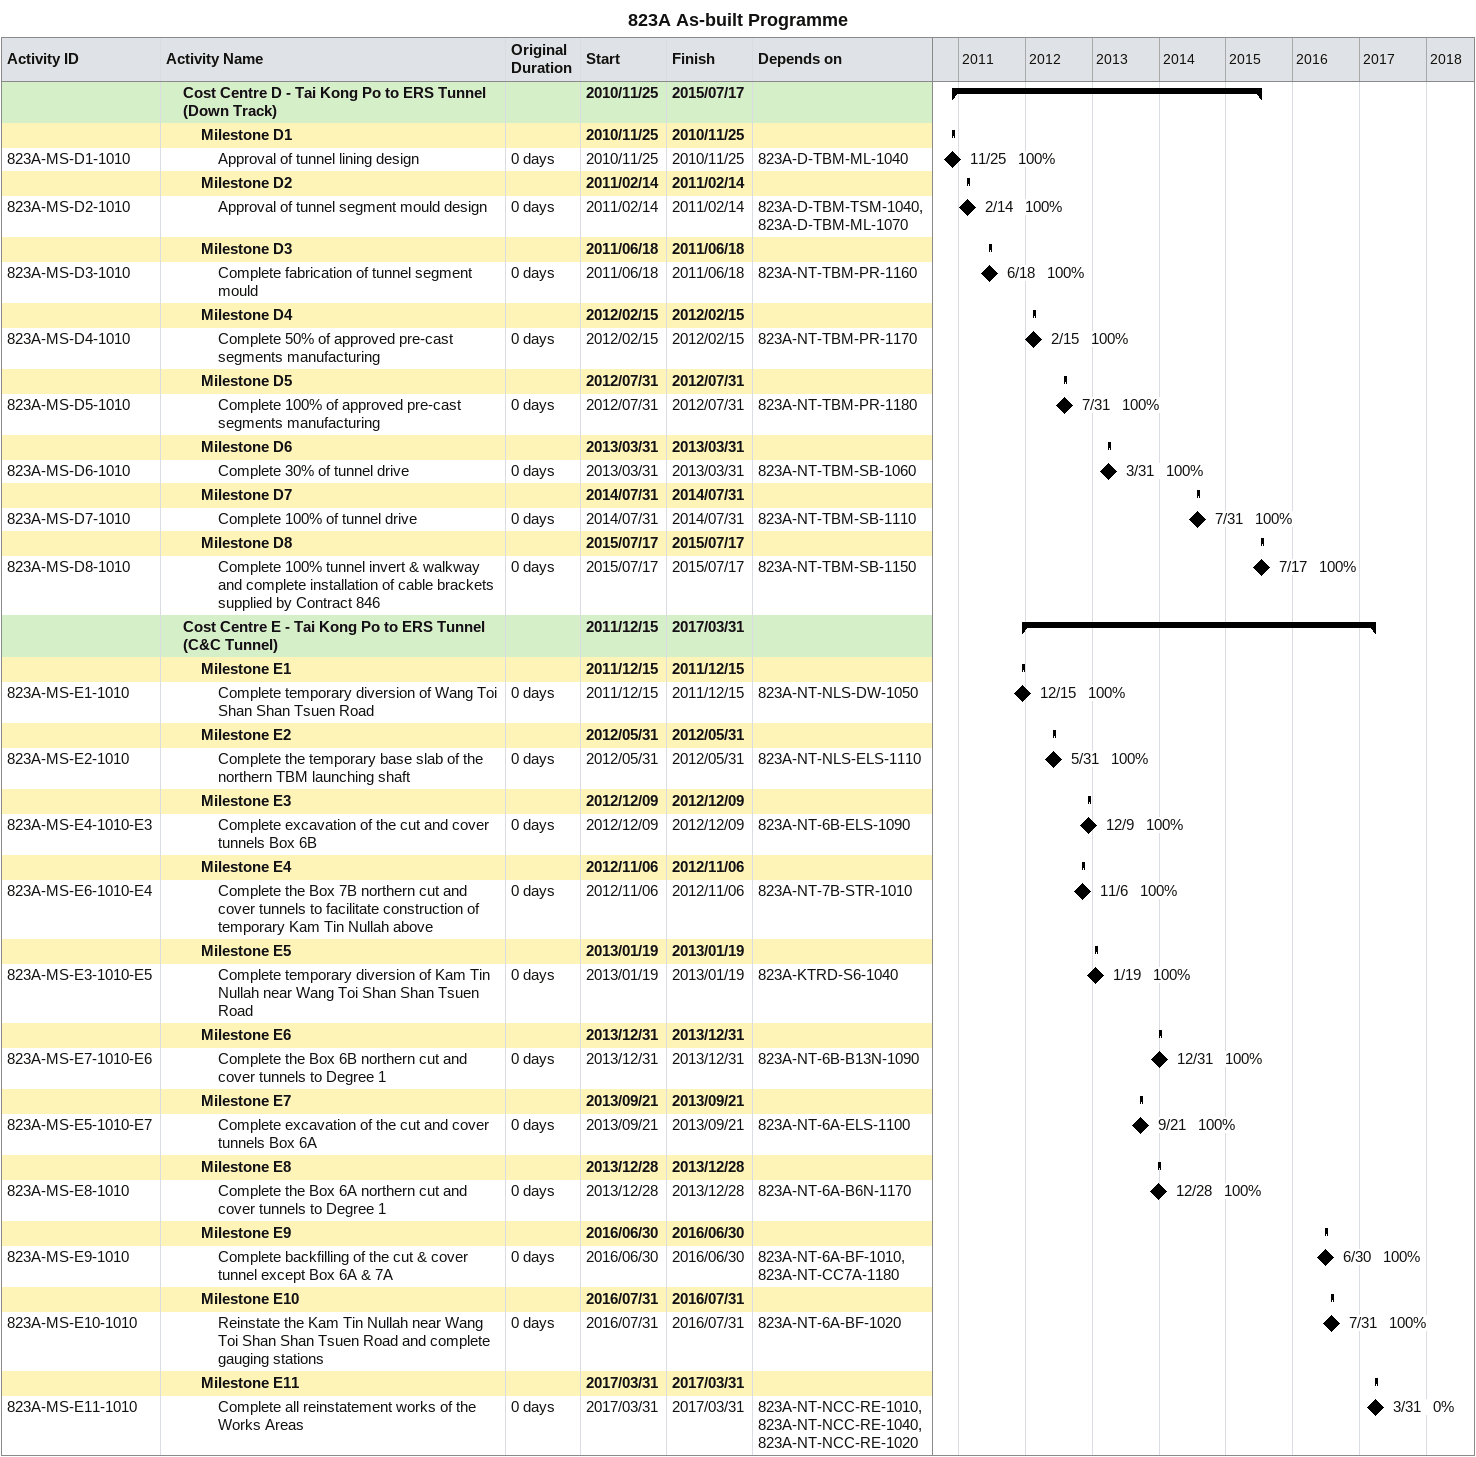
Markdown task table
823A As-built Programme

| ID | Level | Task | Original duration | Start | Finish | Predecessors | % complete |
|---|---|---|---|---|---|---|---|
|  | 2 | **Cost Centre D - Tai Kong Po to ERS Tunnel (Down Track)** |  | 2010-11-25 | 2015-07-17 |  |  |
|  | 3 | **Milestone D1** |  | 2010-11-25 | 2010-11-25 |  |  |
| 823A-MS-D1-1010 | 4 | Approval of tunnel lining design | 0d | 2010-11-25 | 2010-11-25 | 823A-D-TBM-ML-1040 | 100 |
|  | 3 | **Milestone D2** |  | 2011-02-14 | 2011-02-14 |  |  |
| 823A-MS-D2-1010 | 4 | Approval of tunnel segment mould design | 0d | 2011-02-14 | 2011-02-14 | 823A-D-TBM-TSM-1040, 823A-D-TBM-ML-1070 | 100 |
|  | 3 | **Milestone D3** |  | 2011-06-18 | 2011-06-18 |  |  |
| 823A-MS-D3-1010 | 4 | Complete fabrication of tunnel segment mould | 0d | 2011-06-18 | 2011-06-18 | 823A-NT-TBM-PR-1160 | 100 |
|  | 3 | **Milestone D4** |  | 2012-02-15 | 2012-02-15 |  |  |
| 823A-MS-D4-1010 | 4 | Complete 50% of approved pre-cast segments manufacturing | 0d | 2012-02-15 | 2012-02-15 | 823A-NT-TBM-PR-1170 | 100 |
|  | 3 | **Milestone D5** |  | 2012-07-31 | 2012-07-31 |  |  |
| 823A-MS-D5-1010 | 4 | Complete 100% of approved pre-cast segments manufacturing | 0d | 2012-07-31 | 2012-07-31 | 823A-NT-TBM-PR-1180 | 100 |
|  | 3 | **Milestone D6** |  | 2013-03-31 | 2013-03-31 |  |  |
| 823A-MS-D6-1010 | 4 | Complete 30% of tunnel drive | 0d | 2013-03-31 | 2013-03-31 | 823A-NT-TBM-SB-1060 | 100 |
|  | 3 | **Milestone D7** |  | 2014-07-31 | 2014-07-31 |  |  |
| 823A-MS-D7-1010 | 4 | Complete 100% of tunnel drive | 0d | 2014-07-31 | 2014-07-31 | 823A-NT-TBM-SB-1110 | 100 |
|  | 3 | **Milestone D8** |  | 2015-07-17 | 2015-07-17 |  |  |
| 823A-MS-D8-1010 | 4 | Complete 100% tunnel invert & walkway and complete installation of cable brackets supplied by Contract 846 | 0d | 2015-07-17 | 2015-07-17 | 823A-NT-TBM-SB-1150 | 100 |
|  | 2 | **Cost Centre E - Tai Kong Po to ERS Tunnel (C&C Tunnel)** |  | 2011-12-15 | 2017-03-31 |  |  |
|  | 3 | **Milestone E1** |  | 2011-12-15 | 2011-12-15 |  |  |
| 823A-MS-E1-1010 | 4 | Complete temporary diversion of Wang Toi Shan Shan Tsuen Road | 0d | 2011-12-15 | 2011-12-15 | 823A-NT-NLS-DW-1050 | 100 |
|  | 3 | **Milestone E2** |  | 2012-05-31 | 2012-05-31 |  |  |
| 823A-MS-E2-1010 | 4 | Complete the temporary base slab of the northern TBM launching shaft | 0d | 2012-05-31 | 2012-05-31 | 823A-NT-NLS-ELS-1110 | 100 |
|  | 3 | **Milestone E3** |  | 2012-12-09 | 2012-12-09 |  |  |
| 823A-MS-E4-1010-E3 | 4 | Complete excavation of the cut and cover tunnels Box 6B | 0d | 2012-12-09 | 2012-12-09 | 823A-NT-6B-ELS-1090 | 100 |
|  | 3 | **Milestone E4** |  | 2012-11-06 | 2012-11-06 |  |  |
| 823A-MS-E6-1010-E4 | 4 | Complete the Box 7B northern cut and cover tunnels to facilitate construction of temporary Kam Tin Nullah above | 0d | 2012-11-06 | 2012-11-06 | 823A-NT-7B-STR-1010 | 100 |
|  | 3 | **Milestone E5** |  | 2013-01-19 | 2013-01-19 |  |  |
| 823A-MS-E3-1010-E5 | 4 | Complete temporary diversion of Kam Tin Nullah near Wang Toi Shan Shan Tsuen Road | 0d | 2013-01-19 | 2013-01-19 | 823A-KTRD-S6-1040 | 100 |
|  | 3 | **Milestone E6** |  | 2013-12-31 | 2013-12-31 |  |  |
| 823A-MS-E7-1010-E6 | 4 | Complete the Box 6B northern cut and cover tunnels to Degree 1 | 0d | 2013-12-31 | 2013-12-31 | 823A-NT-6B-B13N-1090 | 100 |
|  | 3 | **Milestone E7** |  | 2013-09-21 | 2013-09-21 |  |  |
| 823A-MS-E5-1010-E7 | 4 | Complete excavation of the cut and cover tunnels Box 6A | 0d | 2013-09-21 | 2013-09-21 | 823A-NT-6A-ELS-1100 | 100 |
|  | 3 | **Milestone E8** |  | 2013-12-28 | 2013-12-28 |  |  |
| 823A-MS-E8-1010 | 4 | Complete the Box 6A northern cut and cover tunnels to Degree 1 | 0d | 2013-12-28 | 2013-12-28 | 823A-NT-6A-B6N-1170 | 100 |
|  | 3 | **Milestone E9** |  | 2016-06-30 | 2016-06-30 |  |  |
| 823A-MS-E9-1010 | 4 | Complete backfilling of the cut & cover tunnel except Box 6A & 7A | 0d | 2016-06-30 | 2016-06-30 | 823A-NT-6A-BF-1010, 823A-NT-CC7A-1180 | 100 |
|  | 3 | **Milestone E10** |  | 2016-07-31 | 2016-07-31 |  |  |
| 823A-MS-E10-1010 | 4 | Reinstate the Kam Tin Nullah near Wang Toi Shan Shan Tsuen Road and complete gauging stations | 0d | 2016-07-31 | 2016-07-31 | 823A-NT-6A-BF-1020 | 100 |
|  | 3 | **Milestone E11** |  | 2017-03-31 | 2017-03-31 |  |  |
| 823A-MS-E11-1010 | 4 | Complete all reinstatement works of the Works Areas | 0d | 2017-03-31 | 2017-03-31 | 823A-NT-NCC-RE-1010, 823A-NT-NCC-RE-1040, 823A-NT-NCC-RE-1020 | 0 |
